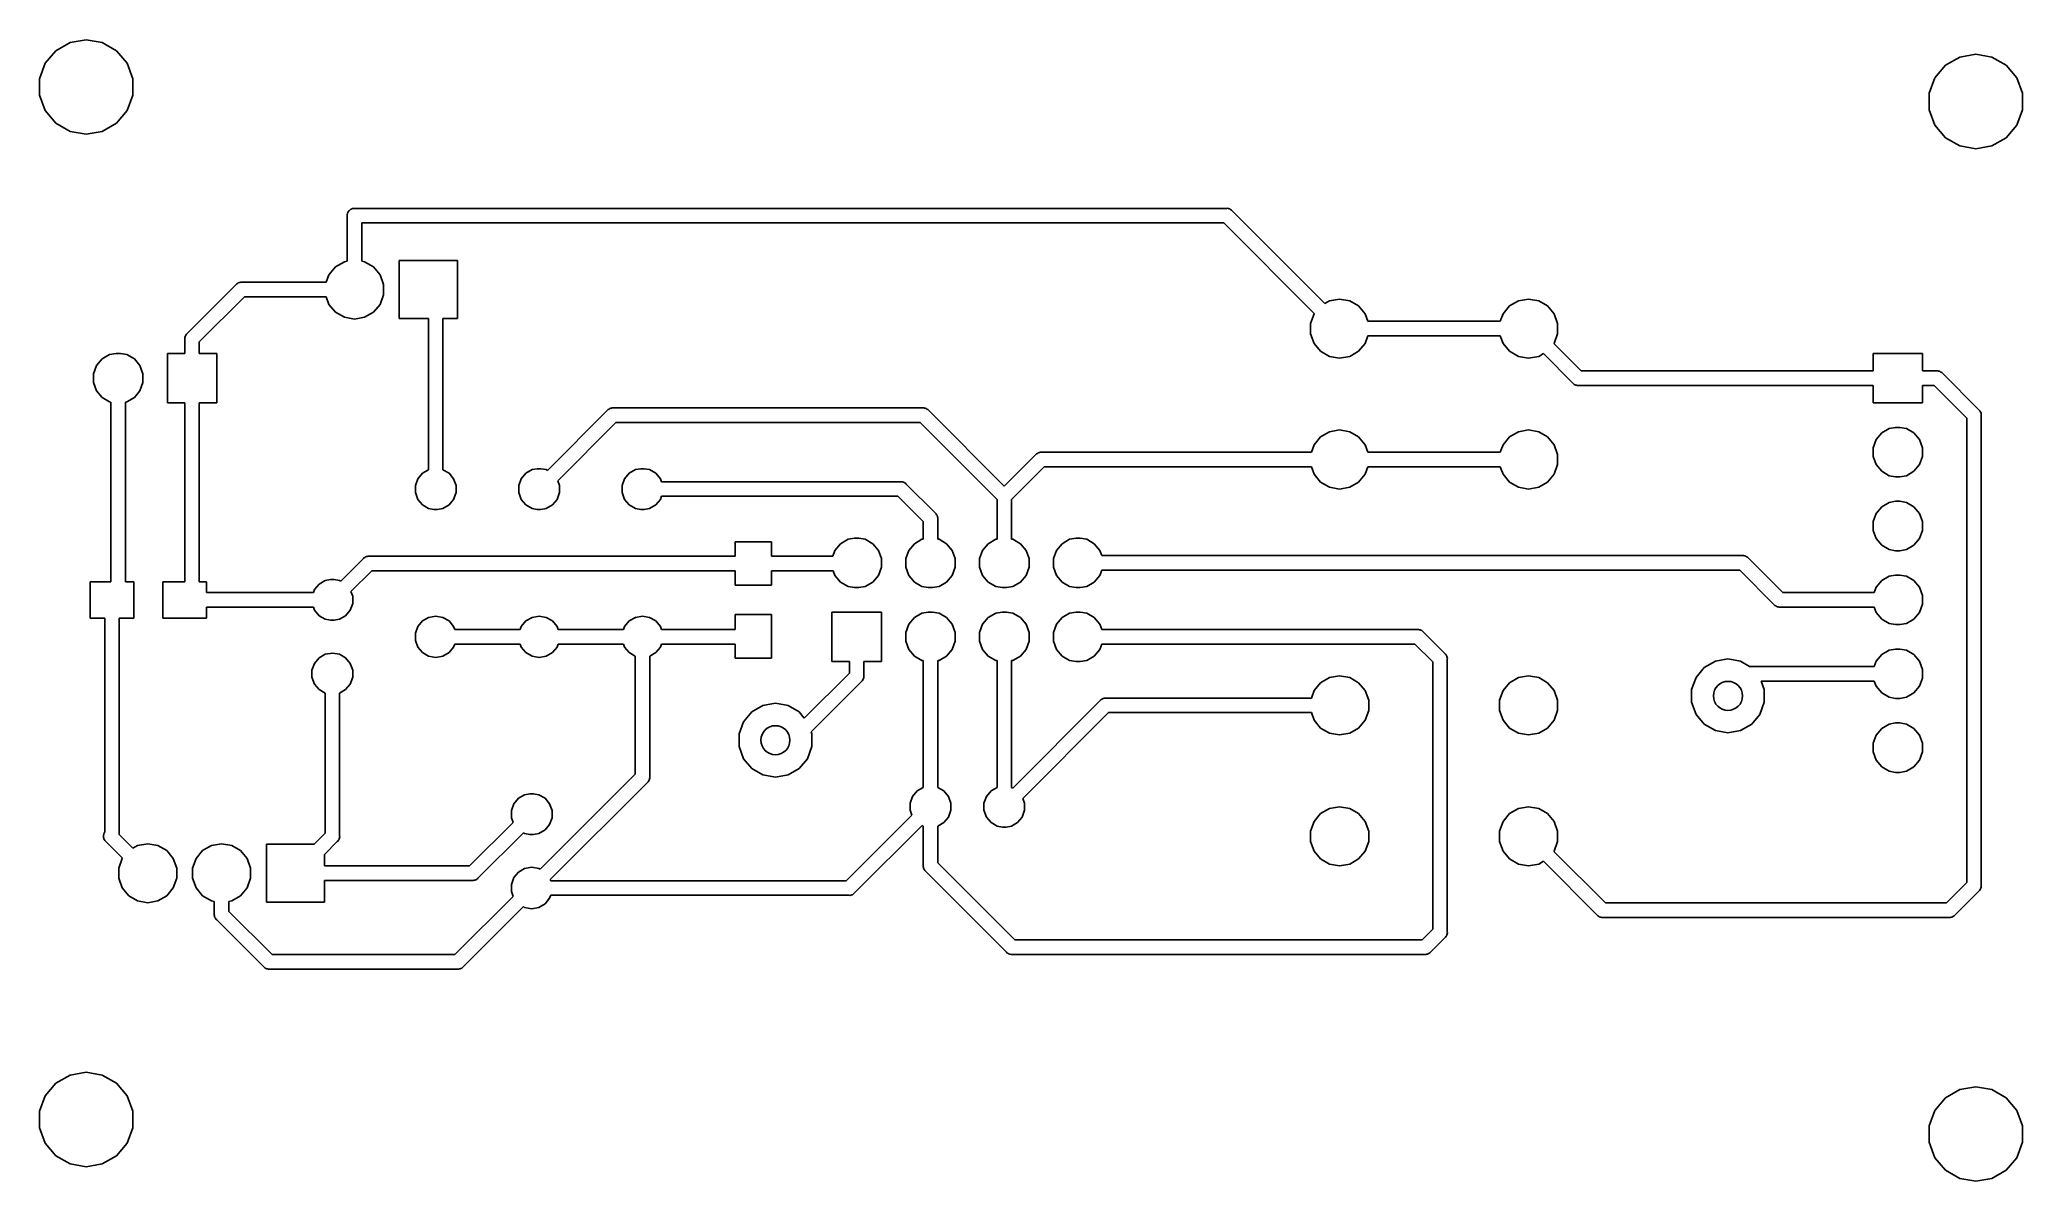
# Model space of a CAD drawing. Extents: x 114.9 to 183.1, y -139.6 to -100.4.
import ezdxf

# ---------------------------------------------------------------- set-up
doc = ezdxf.new("R2010")
doc.units = 0
doc.header["$MEASUREMENT"] = 0
doc.layers.add('BLACK', color=7, linetype='CONTINUOUS')

msp = doc.modelspace()

# ---------------------------------------------------------------- linework, layer by layer
at = {"layer": 'BLACK', "linetype": 'CONTINUOUS'}
for p, q in [((115.093, -101.188), (115.456, -100.755)), ((115.456, -100.755), (115.944, -100.473)), ((115.944, -100.473), (116.5, -100.375)), ((116.5, -100.375), (117.056, -100.473)), ((117.056, -100.473), (117.544, -100.755)), ((117.544, -100.755), (117.907, -101.188)), ((180.944, -100.973), (181.5, -100.875)), ((181.5, -100.875), (182.056, -100.973)), ((114.9, -101.718), (115.093, -101.188)), ((117.907, -101.188), (118.1, -101.718)), ((180.093, -101.688), (180.456, -101.255)), ((180.456, -101.255), (180.944, -100.973)), ((182.056, -100.973), (182.544, -101.255)), ((182.544, -101.255), (182.907, -101.688)), ((114.9, -102.282), (114.9, -101.718)), ((115.093, -102.812), (114.9, -102.282)), ((118.1, -102.282), (117.907, -102.812)), ((118.1, -101.718), (118.1, -102.282)), ((179.9, -102.218), (180.093, -101.688)), ((179.9, -102.782), (179.9, -102.218)), ((182.907, -101.688), (183.1, -102.218)), ((183.1, -102.218), (183.1, -102.782)), ((115.456, -103.245), (115.093, -102.812)), ((117.907, -102.812), (117.544, -103.245)), ((180.093, -103.312), (179.9, -102.782)), ((183.1, -102.782), (182.907, -103.312)), ((115.944, -103.527), (115.456, -103.245)), ((116.5, -103.625), (115.944, -103.527)), ((117.056, -103.527), (116.5, -103.625)), ((117.544, -103.245), (117.056, -103.527)), ((180.456, -103.745), (180.093, -103.312)), ((182.907, -103.312), (182.544, -103.745)), ((180.944, -104.027), (180.456, -103.745)), ((181.5, -104.125), (180.944, -104.027)), ((182.056, -104.027), (181.5, -104.125)), ((182.544, -103.745), (182.056, -104.027)), ((125.48, -106.382), (125.488, -106.361)), ((125.48, -106.404), (125.48, -106.382)), ((125.488, -106.361), (125.491, -106.339)), ((125.491, -106.339), (125.503, -106.32)), ((125.503, -106.32), (125.51, -106.299)), ((125.51, -106.299), (125.524, -106.282)), ((125.524, -106.282), (125.536, -106.263)), ((125.536, -106.263), (125.553, -106.249)), ((125.553, -106.249), (125.567, -106.232)), ((125.567, -106.232), (125.586, -106.22)), ((125.586, -106.22), (125.603, -106.206)), ((125.603, -106.206), (125.624, -106.199)), ((125.624, -106.199), (125.643, -106.187)), ((125.643, -106.187), (125.665, -106.184)), ((125.665, -106.184), (125.686, -106.176)), ((125.686, -106.176), (125.708, -106.176)), ((125.708, -106.176), (125.708, -106.176)), ((125.708, -106.176), (155.723, -106.176)), ((155.723, -106.176), (155.756, -106.173)), ((155.756, -106.173), (155.788, -106.182)), ((155.788, -106.182), (155.821, -106.187)), ((155.821, -106.187), (155.83, -106.193)), ((155.83, -106.193), (155.841, -106.196)), ((155.841, -106.196), (155.868, -106.215)), ((155.868, -106.215), (155.897, -106.232)), ((155.897, -106.232), (155.918, -106.257)), ((155.918, -106.257), (159.108, -109.447)), ((125.48, -107.995), (125.48, -106.404)), ((155.63, -106.676), (125.98, -106.676)), ((125.98, -106.676), (125.98, -107.995)), ((158.745, -109.79), (155.63, -106.676)), ((124.851, -108.458), (125.077, -108.188)), ((125.077, -108.188), (125.383, -108.012)), ((125.383, -108.012), (125.48, -107.995)), ((125.98, -107.995), (126.077, -108.012)), ((126.077, -108.012), (126.383, -108.188)), ((126.383, -108.188), (126.609, -108.458)), ((127.27, -109.966), (127.27, -107.966)), ((127.27, -107.966), (129.27, -107.966)), ((129.27, -107.966), (129.27, -109.966)), ((119.973, -110.48), (121.656, -108.797)), ((121.656, -108.797), (121.677, -108.772)), ((121.677, -108.772), (121.706, -108.755)), ((121.706, -108.755), (121.733, -108.736)), ((121.733, -108.736), (121.744, -108.733)), ((121.744, -108.733), (121.753, -108.727)), ((121.753, -108.727), (121.786, -108.722)), ((121.786, -108.722), (121.818, -108.713)), ((121.818, -108.713), (121.851, -108.716)), ((121.851, -108.716), (124.757, -108.716)), ((124.757, -108.716), (124.851, -108.458)), ((126.609, -108.458), (126.73, -108.79)), ((126.73, -108.79), (126.73, -109.142)), ((121.944, -109.216), (120.392, -110.768)), ((124.757, -109.216), (121.944, -109.216)), ((124.851, -109.474), (124.757, -109.216)), ((125.077, -109.744), (124.851, -109.474)), ((125.383, -109.92), (125.077, -109.744)), ((126.383, -109.744), (126.077, -109.92)), ((126.609, -109.474), (126.383, -109.744)), ((126.73, -109.142), (126.609, -109.474)), ((158.616, -110.132), (158.737, -109.8)), ((158.737, -109.8), (158.745, -109.79)), ((159.108, -109.447), (159.269, -109.354)), ((159.269, -109.354), (159.616, -109.293)), ((159.616, -109.293), (159.963, -109.354)), ((159.963, -109.354), (160.269, -109.53)), ((160.269, -109.53), (160.495, -109.8)), ((160.495, -109.8), (160.589, -110.058)), ((165.143, -110.058), (165.237, -109.8)), ((165.237, -109.8), (165.463, -109.53)), ((165.463, -109.53), (165.769, -109.354)), ((165.769, -109.354), (166.116, -109.293)), ((166.116, -109.293), (166.463, -109.354)), ((166.463, -109.354), (166.769, -109.53)), ((166.769, -109.53), (166.995, -109.8)), ((166.995, -109.8), (167.116, -110.132)), ((119.948, -110.501), (119.973, -110.48)), ((125.73, -109.981), (125.383, -109.92)), ((126.077, -109.92), (125.73, -109.981)), ((128.274, -109.966), (127.27, -109.966)), ((128.274, -115.16), (128.274, -109.966)), ((129.27, -109.966), (128.774, -109.966)), ((128.774, -109.966), (128.774, -115.16)), ((158.616, -110.484), (158.616, -110.132)), ((158.737, -110.816), (158.616, -110.484)), ((160.589, -110.058), (165.143, -110.058)), ((167.116, -110.484), (166.995, -110.816)), ((167.116, -110.132), (167.116, -110.484)), ((117.307, -111.203), (117.528, -111.164)), ((117.528, -111.164), (117.676, -111.164)), ((117.676, -111.164), (117.897, -111.203)), ((119.292, -112.864), (119.292, -111.164)), ((119.292, -111.164), (119.892, -111.164)), ((119.889, -110.642), (119.898, -110.61)), ((119.892, -110.675), (119.889, -110.642)), ((119.892, -111.164), (119.892, -110.675)), ((119.898, -110.61), (119.903, -110.577)), ((119.903, -110.577), (119.909, -110.568)), ((119.909, -110.568), (119.912, -110.557)), ((119.912, -110.557), (119.931, -110.53)), ((119.931, -110.53), (119.948, -110.501)), ((120.392, -110.768), (120.392, -111.164)), ((120.392, -111.164), (120.992, -111.164)), ((120.992, -111.164), (120.992, -112.864)), ((158.963, -111.086), (158.737, -110.816)), ((159.269, -111.262), (158.963, -111.086)), ((160.269, -111.086), (159.963, -111.262)), ((160.495, -110.816), (160.269, -111.086)), ((160.589, -110.558), (160.495, -110.816)), ((165.143, -110.558), (160.589, -110.558)), ((165.237, -110.816), (165.143, -110.558)), ((165.463, -111.086), (165.237, -110.816)), ((165.769, -111.262), (165.463, -111.086)), ((166.995, -110.816), (166.987, -110.826)), ((166.987, -110.826), (167.926, -111.764)), ((177.966, -111.764), (177.966, -111.164)), ((177.966, -111.164), (179.666, -111.164)), ((179.666, -111.164), (179.666, -111.764)), ((116.752, -111.864), (116.855, -111.582)), ((116.855, -111.582), (117.047, -111.353)), ((117.047, -111.353), (117.307, -111.203)), ((117.897, -111.203), (118.157, -111.353)), ((118.157, -111.353), (118.349, -111.582)), ((118.349, -111.582), (118.452, -111.864)), ((159.616, -111.323), (159.269, -111.262)), ((159.963, -111.262), (159.616, -111.323)), ((166.116, -111.323), (165.769, -111.262)), ((166.463, -111.262), (166.116, -111.323)), ((166.624, -111.169), (166.463, -111.262)), ((167.638, -112.183), (166.624, -111.169)), ((167.926, -111.764), (177.966, -111.764)), ((179.666, -111.764), (180.155, -111.764)), ((180.155, -111.764), (180.188, -111.761)), ((180.188, -111.761), (180.22, -111.77)), ((180.22, -111.77), (180.253, -111.775)), ((180.253, -111.775), (180.262, -111.781)), ((180.262, -111.781), (180.273, -111.784)), ((180.273, -111.784), (180.3, -111.803)), ((180.3, -111.803), (180.329, -111.82)), ((180.329, -111.82), (180.35, -111.845)), ((180.35, -111.845), (181.605, -113.1)), ((116.752, -112.164), (116.752, -111.864)), ((116.855, -112.446), (116.752, -112.164)), ((117.047, -112.675), (116.855, -112.446)), ((118.349, -112.446), (118.157, -112.675)), ((118.452, -112.164), (118.349, -112.446)), ((118.452, -111.864), (118.452, -112.164)), ((167.659, -112.208), (167.638, -112.183)), ((167.688, -112.225), (167.659, -112.208)), ((167.715, -112.244), (167.688, -112.225)), ((167.726, -112.247), (167.715, -112.244)), ((167.735, -112.253), (167.726, -112.247)), ((167.768, -112.258), (167.735, -112.253)), ((167.8, -112.267), (167.768, -112.258)), ((167.833, -112.264), (167.8, -112.267)), ((177.966, -112.264), (167.833, -112.264)), ((177.966, -112.864), (177.966, -112.264)), ((180.062, -112.264), (179.666, -112.264)), ((179.666, -112.264), (179.666, -112.864)), ((181.186, -113.388), (180.062, -112.264)), ((117.307, -112.825), (117.047, -112.675)), ((117.352, -112.833), (117.307, -112.825)), ((117.352, -119.009), (117.352, -112.833)), ((117.897, -112.825), (117.852, -112.833)), ((117.852, -112.833), (117.852, -119.009)), ((118.157, -112.675), (117.897, -112.825)), ((119.892, -112.864), (119.292, -112.864)), ((119.892, -119.009), (119.892, -112.864)), ((120.992, -112.864), (120.392, -112.864)), ((120.392, -112.864), (120.392, -119.009)), ((132.368, -115.182), (134.436, -113.115)), ((134.436, -113.115), (134.457, -113.09)), ((134.457, -113.09), (134.486, -113.073)), ((134.486, -113.073), (134.513, -113.054)), ((134.513, -113.054), (134.524, -113.051)), ((134.524, -113.051), (134.533, -113.045)), ((134.533, -113.045), (134.566, -113.04)), ((134.566, -113.04), (134.598, -113.031)), ((134.598, -113.031), (134.631, -113.034)), ((134.631, -113.034), (145.277, -113.034)), ((145.277, -113.034), (145.31, -113.031)), ((145.31, -113.031), (145.342, -113.04)), ((145.342, -113.04), (145.375, -113.045)), ((145.375, -113.045), (145.384, -113.051)), ((145.384, -113.051), (145.395, -113.054)), ((145.395, -113.054), (145.422, -113.073)), ((145.422, -113.073), (145.451, -113.09)), ((145.451, -113.09), (145.472, -113.115)), ((145.472, -113.115), (148.082, -115.724)), ((179.666, -112.864), (177.966, -112.864)), ((181.605, -113.1), (181.63, -113.121)), ((181.63, -113.121), (181.647, -113.15)), ((181.647, -113.15), (181.666, -113.177)), ((181.666, -113.177), (181.669, -113.188)), ((181.669, -113.188), (181.675, -113.197)), ((181.675, -113.197), (181.68, -113.23)), ((134.724, -113.534), (132.72, -115.537)), ((145.184, -113.534), (134.724, -113.534)), ((147.832, -116.182), (145.184, -113.534)), ((158.963, -114.03), (159.269, -113.854)), ((159.269, -113.854), (159.616, -113.793)), ((159.616, -113.793), (159.963, -113.854)), ((159.963, -113.854), (160.269, -114.03)), ((165.463, -114.03), (165.769, -113.854)), ((165.769, -113.854), (166.116, -113.793)), ((166.116, -113.793), (166.463, -113.854)), ((166.463, -113.854), (166.769, -114.03)), ((178.069, -114.122), (178.261, -113.893)), ((178.261, -113.893), (178.521, -113.743)), ((178.521, -113.743), (178.742, -113.704)), ((178.742, -113.704), (178.89, -113.704)), ((178.89, -113.704), (179.111, -113.743)), ((179.111, -113.743), (179.371, -113.893)), ((179.371, -113.893), (179.563, -114.122)), ((181.186, -129.356), (181.186, -113.388)), ((181.68, -113.23), (181.689, -113.262)), ((181.689, -113.262), (181.686, -113.295)), ((181.686, -113.295), (181.686, -129.449)), ((149.245, -114.578), (149.256, -114.575)), ((149.256, -114.575), (149.265, -114.569)), ((149.265, -114.569), (149.298, -114.564)), ((149.298, -114.564), (149.33, -114.555)), ((149.33, -114.555), (149.363, -114.558)), ((149.363, -114.558), (158.643, -114.558)), ((158.643, -114.558), (158.737, -114.3)), ((158.737, -114.3), (158.963, -114.03)), ((160.269, -114.03), (160.495, -114.3)), ((160.495, -114.3), (160.589, -114.558)), ((160.589, -114.558), (165.143, -114.558)), ((165.143, -114.558), (165.237, -114.3)), ((165.237, -114.3), (165.463, -114.03)), ((166.769, -114.03), (166.995, -114.3)), ((166.995, -114.3), (167.116, -114.632)), ((177.966, -114.404), (178.069, -114.122)), ((177.966, -114.704), (177.966, -114.404)), ((179.563, -114.122), (179.666, -114.404)), ((179.666, -114.404), (179.666, -114.704)), ((128.067, -115.279), (128.274, -115.16)), ((128.774, -115.16), (128.981, -115.279)), ((131.623, -115.279), (131.837, -115.156)), ((131.837, -115.156), (132.019, -115.124)), ((132.019, -115.124), (132.141, -115.124)), ((132.141, -115.124), (132.323, -115.156)), ((132.323, -115.156), (132.368, -115.182)), ((135.179, -115.279), (135.393, -115.156)), ((135.393, -115.156), (135.575, -115.124)), ((135.575, -115.124), (135.697, -115.124)), ((135.697, -115.124), (135.879, -115.156)), ((135.879, -115.156), (136.093, -115.279)), ((148.082, -115.724), (149.168, -114.639)), ((149.456, -115.058), (148.332, -116.182)), ((149.168, -114.639), (149.189, -114.614)), ((149.189, -114.614), (149.218, -114.597)), ((149.218, -114.597), (149.245, -114.578)), ((158.643, -115.058), (149.456, -115.058)), ((158.737, -115.316), (158.643, -115.058)), ((160.589, -115.058), (160.495, -115.316)), ((165.143, -115.058), (160.589, -115.058)), ((165.237, -115.316), (165.143, -115.058)), ((167.116, -114.984), (166.995, -115.316)), ((167.116, -114.632), (167.116, -114.984)), ((178.069, -114.986), (177.966, -114.704)), ((178.261, -115.215), (178.069, -114.986)), ((178.521, -115.365), (178.261, -115.215)), ((179.371, -115.215), (179.111, -115.365)), ((179.563, -114.986), (179.371, -115.215)), ((179.666, -114.704), (179.563, -114.986)), ((127.824, -115.701), (127.908, -115.469)), ((127.824, -115.947), (127.824, -115.701)), ((127.908, -115.469), (128.067, -115.279)), ((128.981, -115.279), (129.14, -115.469)), ((129.14, -115.469), (129.224, -115.701)), ((129.224, -115.701), (129.224, -115.947)), ((131.38, -115.701), (131.464, -115.469)), ((131.38, -115.947), (131.38, -115.701)), ((131.464, -115.469), (131.623, -115.279)), ((132.72, -115.537), (132.78, -115.701)), ((132.78, -115.701), (132.78, -115.947)), ((134.936, -115.701), (135.02, -115.469)), ((134.936, -115.947), (134.936, -115.701)), ((135.02, -115.469), (135.179, -115.279)), ((136.093, -115.279), (136.252, -115.469)), ((136.252, -115.469), (136.29, -115.574)), ((136.29, -115.574), (144.515, -115.574)), ((144.515, -115.574), (144.548, -115.571)), ((144.548, -115.571), (144.58, -115.58)), ((144.58, -115.58), (144.613, -115.585)), ((144.613, -115.585), (144.622, -115.591)), ((144.622, -115.591), (144.633, -115.594)), ((144.633, -115.594), (144.66, -115.613)), ((144.66, -115.613), (144.689, -115.63)), ((144.689, -115.63), (144.71, -115.655)), ((144.71, -115.655), (145.711, -116.656)), ((158.963, -115.586), (158.737, -115.316)), ((159.269, -115.762), (158.963, -115.586)), ((159.616, -115.823), (159.269, -115.762)), ((159.963, -115.762), (159.616, -115.823)), ((160.269, -115.586), (159.963, -115.762)), ((160.495, -115.316), (160.269, -115.586)), ((165.463, -115.586), (165.237, -115.316)), ((165.769, -115.762), (165.463, -115.586)), ((166.116, -115.823), (165.769, -115.762)), ((166.463, -115.762), (166.116, -115.823)), ((166.769, -115.586), (166.463, -115.762)), ((166.995, -115.316), (166.769, -115.586)), ((178.742, -115.404), (178.521, -115.365)), ((178.89, -115.404), (178.742, -115.404)), ((179.111, -115.365), (178.89, -115.404)), ((127.908, -116.179), (127.824, -115.947)), ((128.067, -116.369), (127.908, -116.179)), ((128.281, -116.492), (128.067, -116.369)), ((128.463, -116.524), (128.281, -116.492)), ((128.585, -116.524), (128.463, -116.524)), ((128.767, -116.492), (128.585, -116.524)), ((128.981, -116.369), (128.767, -116.492)), ((129.14, -116.179), (128.981, -116.369)), ((129.224, -115.947), (129.14, -116.179)), ((131.464, -116.179), (131.38, -115.947)), ((131.623, -116.369), (131.464, -116.179)), ((131.837, -116.492), (131.623, -116.369)), ((132.019, -116.524), (131.837, -116.492)), ((132.141, -116.524), (132.019, -116.524)), ((132.323, -116.492), (132.141, -116.524)), ((132.537, -116.369), (132.323, -116.492)), ((132.696, -116.179), (132.537, -116.369)), ((132.78, -115.947), (132.696, -116.179)), ((135.02, -116.179), (134.936, -115.947)), ((135.179, -116.369), (135.02, -116.179)), ((135.393, -116.492), (135.179, -116.369)), ((135.575, -116.524), (135.393, -116.492)), ((135.697, -116.524), (135.575, -116.524)), ((135.879, -116.492), (135.697, -116.524)), ((136.093, -116.369), (135.879, -116.492)), ((136.252, -116.179), (136.093, -116.369)), ((136.29, -116.074), (136.252, -116.179)), ((144.422, -116.074), (136.29, -116.074)), ((145.292, -116.944), (144.422, -116.074)), ((147.832, -117.545), (147.832, -116.182)), ((148.332, -116.182), (148.332, -117.545)), ((178.069, -116.662), (178.261, -116.433)), ((178.261, -116.433), (178.521, -116.283)), ((178.521, -116.283), (178.742, -116.244)), ((178.742, -116.244), (178.89, -116.244)), ((178.89, -116.244), (179.111, -116.283)), ((179.111, -116.283), (179.371, -116.433)), ((179.371, -116.433), (179.563, -116.662)), ((145.292, -117.545), (145.292, -116.944)), ((145.711, -116.656), (145.736, -116.677)), ((145.736, -116.677), (145.753, -116.706)), ((145.753, -116.706), (145.772, -116.733)), ((145.772, -116.733), (145.775, -116.744)), ((145.775, -116.744), (145.781, -116.753)), ((145.781, -116.753), (145.786, -116.786)), ((145.786, -116.786), (145.795, -116.818)), ((145.795, -116.818), (145.792, -116.851)), ((145.792, -116.851), (145.792, -117.545)), ((177.966, -116.944), (178.069, -116.662)), ((177.966, -117.244), (177.966, -116.944)), ((178.069, -117.526), (177.966, -117.244)), ((179.563, -116.662), (179.666, -116.944)), ((179.666, -117.244), (179.563, -117.526)), ((179.666, -116.944), (179.666, -117.244)), ((138.821, -118.134), (138.821, -117.634)), ((138.821, -117.634), (140.071, -117.634)), ((140.071, -117.634), (140.071, -118.134)), ((142.181, -118.134), (142.255, -117.932)), ((142.255, -117.932), (142.447, -117.703)), ((142.447, -117.703), (142.707, -117.553)), ((142.707, -117.553), (142.928, -117.514)), ((142.928, -117.514), (143.076, -117.514)), ((143.076, -117.514), (143.297, -117.553)), ((143.297, -117.553), (143.557, -117.703)), ((143.557, -117.703), (143.749, -117.932)), ((143.749, -117.932), (143.852, -118.214)), ((144.692, -118.214), (144.795, -117.932)), ((144.795, -117.932), (144.987, -117.703)), ((144.987, -117.703), (145.247, -117.553)), ((145.247, -117.553), (145.292, -117.545)), ((145.792, -117.545), (145.837, -117.553)), ((145.837, -117.553), (146.097, -117.703)), ((146.097, -117.703), (146.289, -117.932)), ((146.289, -117.932), (146.392, -118.214)), ((147.232, -118.214), (147.335, -117.932)), ((147.335, -117.932), (147.527, -117.703)), ((147.527, -117.703), (147.787, -117.553)), ((147.787, -117.553), (147.832, -117.545)), ((148.332, -117.545), (148.377, -117.553)), ((148.377, -117.553), (148.637, -117.703)), ((148.637, -117.703), (148.829, -117.932)), ((148.829, -117.932), (148.932, -118.214)), ((149.772, -118.214), (149.875, -117.932)), ((149.875, -117.932), (150.067, -117.703)), ((150.067, -117.703), (150.327, -117.553)), ((150.327, -117.553), (150.548, -117.514)), ((150.548, -117.514), (150.696, -117.514)), ((150.696, -117.514), (150.917, -117.553)), ((150.917, -117.553), (151.177, -117.703)), ((151.177, -117.703), (151.369, -117.932)), ((151.369, -117.932), (151.436, -118.114)), ((178.261, -117.755), (178.069, -117.526)), ((178.521, -117.905), (178.261, -117.755)), ((178.742, -117.944), (178.521, -117.905)), ((178.89, -117.944), (178.742, -117.944)), ((179.111, -117.905), (178.89, -117.944)), ((179.371, -117.755), (179.111, -117.905)), ((179.563, -117.526), (179.371, -117.755)), ((125.256, -118.992), (126.034, -118.215)), ((126.322, -118.634), (125.608, -119.347)), ((126.034, -118.215), (126.055, -118.19)), ((126.055, -118.19), (126.084, -118.173)), ((126.084, -118.173), (126.111, -118.154)), ((126.111, -118.154), (126.122, -118.151)), ((126.122, -118.151), (126.131, -118.145)), ((126.131, -118.145), (126.164, -118.14)), ((126.164, -118.14), (126.196, -118.131)), ((126.196, -118.131), (126.229, -118.134)), ((126.229, -118.134), (138.821, -118.134)), ((138.821, -118.634), (126.322, -118.634)), ((138.821, -119.134), (138.821, -118.634)), ((140.071, -118.134), (142.181, -118.134)), ((142.196, -118.634), (140.071, -118.634)), ((140.071, -118.634), (140.071, -119.134)), ((142.255, -118.796), (142.196, -118.634)), ((143.852, -118.514), (143.749, -118.796)), ((143.852, -118.214), (143.852, -118.514)), ((144.692, -118.514), (144.692, -118.214)), ((144.795, -118.796), (144.692, -118.514)), ((146.392, -118.514), (146.289, -118.796)), ((146.392, -118.214), (146.392, -118.514)), ((147.232, -118.514), (147.232, -118.214)), ((147.335, -118.796), (147.232, -118.514)), ((148.932, -118.514), (148.829, -118.796)), ((148.932, -118.214), (148.932, -118.514)), ((149.772, -118.514), (149.772, -118.214)), ((149.875, -118.796), (149.772, -118.514)), ((151.436, -118.614), (151.369, -118.796)), ((151.436, -118.114), (173.471, -118.114)), ((173.378, -118.614), (151.436, -118.614)), ((174.568, -119.803), (173.378, -118.614)), ((173.471, -118.114), (173.504, -118.111)), ((173.504, -118.111), (173.536, -118.12)), ((173.536, -118.12), (173.569, -118.125)), ((173.569, -118.125), (173.578, -118.131)), ((173.578, -118.131), (173.589, -118.134)), ((173.589, -118.134), (173.616, -118.153)), ((173.616, -118.153), (173.645, -118.17)), ((173.645, -118.17), (173.666, -118.195)), ((173.666, -118.195), (174.856, -119.384)), ((116.638, -120.259), (116.638, -119.009)), ((116.638, -119.009), (117.352, -119.009)), ((117.852, -119.009), (118.138, -119.009)), ((118.138, -119.009), (118.138, -120.259)), ((119.138, -120.259), (119.138, -119.009)), ((119.138, -119.009), (119.892, -119.009)), ((120.392, -119.009), (120.638, -119.009)), ((120.638, -119.009), (120.638, -119.384)), ((124.314, -119.384), (124.352, -119.279)), ((124.352, -119.279), (124.511, -119.089)), ((124.511, -119.089), (124.725, -118.966)), ((124.725, -118.966), (124.907, -118.934)), ((124.907, -118.934), (125.029, -118.934)), ((125.029, -118.934), (125.211, -118.966)), ((125.211, -118.966), (125.256, -118.992)), ((125.608, -119.347), (125.668, -119.511)), ((140.071, -119.134), (138.821, -119.134)), ((142.447, -119.025), (142.255, -118.796)), ((142.707, -119.175), (142.447, -119.025)), ((142.928, -119.214), (142.707, -119.175)), ((143.076, -119.214), (142.928, -119.214)), ((143.297, -119.175), (143.076, -119.214)), ((143.557, -119.025), (143.297, -119.175)), ((143.749, -118.796), (143.557, -119.025)), ((144.987, -119.025), (144.795, -118.796)), ((145.247, -119.175), (144.987, -119.025)), ((145.468, -119.214), (145.247, -119.175)), ((145.616, -119.214), (145.468, -119.214)), ((145.837, -119.175), (145.616, -119.214)), ((146.097, -119.025), (145.837, -119.175)), ((146.289, -118.796), (146.097, -119.025)), ((147.527, -119.025), (147.335, -118.796)), ((147.787, -119.175), (147.527, -119.025)), ((148.008, -119.214), (147.787, -119.175)), ((148.156, -119.214), (148.008, -119.214)), ((148.377, -119.175), (148.156, -119.214)), ((148.637, -119.025), (148.377, -119.175)), ((148.829, -118.796), (148.637, -119.025)), ((150.067, -119.025), (149.875, -118.796)), ((150.327, -119.175), (150.067, -119.025)), ((150.548, -119.214), (150.327, -119.175)), ((150.696, -119.214), (150.548, -119.214)), ((150.917, -119.175), (150.696, -119.214)), ((151.177, -119.025), (150.917, -119.175)), ((151.369, -118.796), (151.177, -119.025)), ((178.002, -119.384), (178.069, -119.202)), ((178.069, -119.202), (178.261, -118.973)), ((178.261, -118.973), (178.521, -118.823)), ((178.521, -118.823), (178.742, -118.784)), ((178.742, -118.784), (178.89, -118.784)), ((178.89, -118.784), (179.111, -118.823)), ((179.111, -118.823), (179.371, -118.973)), ((179.371, -118.973), (179.563, -119.202)), ((179.563, -119.202), (179.666, -119.484)), ((120.638, -119.384), (124.314, -119.384)), ((124.314, -119.884), (120.638, -119.884)), ((120.638, -119.884), (120.638, -120.259)), ((124.352, -119.989), (124.314, -119.884)), ((124.511, -120.179), (124.352, -119.989)), ((125.584, -119.989), (125.425, -120.179)), ((125.668, -119.757), (125.584, -119.989)), ((125.668, -119.511), (125.668, -119.757)), ((174.589, -119.828), (174.568, -119.803)), ((174.618, -119.845), (174.589, -119.828)), ((174.645, -119.864), (174.618, -119.845)), ((174.656, -119.867), (174.645, -119.864)), ((174.665, -119.873), (174.656, -119.867)), ((174.698, -119.878), (174.665, -119.873)), ((174.73, -119.887), (174.698, -119.878)), ((174.763, -119.884), (174.73, -119.887)), ((178.002, -119.884), (174.763, -119.884)), ((174.856, -119.384), (178.002, -119.384)), ((178.069, -120.066), (178.002, -119.884)), ((179.666, -119.784), (179.563, -120.066)), ((179.666, -119.484), (179.666, -119.784)), ((117.138, -120.259), (116.638, -120.259)), ((117.138, -127.621), (117.138, -120.259)), ((118.138, -120.259), (117.638, -120.259)), ((117.638, -120.259), (117.638, -127.698)), ((120.638, -120.259), (119.138, -120.259)), ((124.725, -120.302), (124.511, -120.179)), ((124.907, -120.334), (124.725, -120.302)), ((125.029, -120.334), (124.907, -120.334)), ((125.211, -120.302), (125.029, -120.334)), ((125.425, -120.179), (125.211, -120.302)), ((127.824, -120.781), (127.908, -120.549)), ((127.908, -120.549), (128.067, -120.359)), ((128.067, -120.359), (128.281, -120.236)), ((128.281, -120.236), (128.524, -120.193)), ((128.524, -120.193), (128.767, -120.236)), ((128.767, -120.236), (128.981, -120.359)), ((128.981, -120.359), (129.14, -120.549)), ((129.14, -120.549), (129.178, -120.654)), ((129.178, -120.654), (131.426, -120.654)), ((131.426, -120.654), (131.464, -120.549)), ((131.464, -120.549), (131.623, -120.359)), ((131.623, -120.359), (131.837, -120.236)), ((131.837, -120.236), (132.08, -120.193)), ((132.08, -120.193), (132.323, -120.236)), ((132.323, -120.236), (132.537, -120.359)), ((132.537, -120.359), (132.696, -120.549)), ((132.696, -120.549), (132.734, -120.654)), ((132.734, -120.654), (134.982, -120.654)), ((134.982, -120.654), (135.02, -120.549)), ((135.02, -120.549), (135.179, -120.359)), ((135.179, -120.359), (135.393, -120.236)), ((135.393, -120.236), (135.636, -120.193)), ((135.636, -120.193), (135.879, -120.236)), ((135.879, -120.236), (136.093, -120.359)), ((136.093, -120.359), (136.252, -120.549)), ((136.252, -120.549), (136.29, -120.654)), ((136.29, -120.654), (138.821, -120.654)), ((138.821, -120.654), (138.821, -120.134)), ((138.821, -120.134), (140.071, -120.134)), ((140.071, -120.134), (140.071, -121.634)), ((142.152, -121.754), (142.152, -120.054)), ((142.152, -120.054), (143.852, -120.054)), ((143.852, -120.054), (143.852, -121.754)), ((144.692, -120.754), (144.795, -120.472)), ((144.795, -120.472), (144.987, -120.243)), ((144.987, -120.243), (145.247, -120.093)), ((145.247, -120.093), (145.468, -120.054)), ((145.468, -120.054), (145.616, -120.054)), ((145.616, -120.054), (145.837, -120.093)), ((145.837, -120.093), (146.097, -120.243)), ((146.097, -120.243), (146.289, -120.472)), ((146.289, -120.472), (146.392, -120.754)), ((147.232, -120.754), (147.335, -120.472)), ((147.335, -120.472), (147.527, -120.243)), ((147.527, -120.243), (147.787, -120.093)), ((147.787, -120.093), (148.008, -120.054)), ((148.008, -120.054), (148.156, -120.054)), ((148.156, -120.054), (148.377, -120.093)), ((148.377, -120.093), (148.637, -120.243)), ((148.637, -120.243), (148.829, -120.472)), ((148.829, -120.472), (148.932, -120.754)), ((149.772, -120.754), (149.875, -120.472)), ((149.875, -120.472), (150.067, -120.243)), ((150.067, -120.243), (150.327, -120.093)), ((150.327, -120.093), (150.548, -120.054)), ((150.548, -120.054), (150.696, -120.054)), ((150.696, -120.054), (150.917, -120.093)), ((150.917, -120.093), (151.177, -120.243)), ((151.177, -120.243), (151.369, -120.472)), ((151.369, -120.472), (151.436, -120.654)), ((151.436, -120.654), (162.295, -120.654)), ((162.295, -120.654), (162.328, -120.651)), ((162.328, -120.651), (162.36, -120.66)), ((162.36, -120.66), (162.393, -120.665)), ((162.393, -120.665), (162.402, -120.671)), ((162.402, -120.671), (162.413, -120.674)), ((162.413, -120.674), (162.44, -120.693)), ((162.44, -120.693), (162.469, -120.71)), ((162.469, -120.71), (162.49, -120.735)), ((178.261, -120.295), (178.069, -120.066)), ((178.521, -120.445), (178.261, -120.295)), ((178.742, -120.484), (178.521, -120.445)), ((178.89, -120.484), (178.742, -120.484)), ((179.111, -120.445), (178.89, -120.484)), ((179.371, -120.295), (179.111, -120.445)), ((179.563, -120.066), (179.371, -120.295)), ((127.824, -121.027), (127.824, -120.781)), ((127.908, -121.259), (127.824, -121.027)), ((128.067, -121.449), (127.908, -121.259)), ((129.14, -121.259), (128.981, -121.449)), ((129.178, -121.154), (129.14, -121.259)), ((131.426, -121.154), (129.178, -121.154)), ((131.464, -121.259), (131.426, -121.154)), ((131.623, -121.449), (131.464, -121.259)), ((132.696, -121.259), (132.537, -121.449)), ((132.734, -121.154), (132.696, -121.259)), ((134.982, -121.154), (132.734, -121.154)), ((135.02, -121.259), (134.982, -121.154)), ((135.179, -121.449), (135.02, -121.259)), ((136.252, -121.259), (136.093, -121.449)), ((136.29, -121.154), (136.252, -121.259)), ((138.821, -121.154), (136.29, -121.154)), ((138.821, -121.634), (138.821, -121.154)), ((144.692, -121.054), (144.692, -120.754)), ((144.795, -121.336), (144.692, -121.054)), ((144.987, -121.565), (144.795, -121.336)), ((146.289, -121.336), (146.097, -121.565)), ((146.392, -121.054), (146.289, -121.336)), ((146.392, -120.754), (146.392, -121.054)), ((147.232, -121.054), (147.232, -120.754)), ((147.335, -121.336), (147.232, -121.054)), ((147.527, -121.565), (147.335, -121.336)), ((148.829, -121.336), (148.637, -121.565)), ((148.932, -121.054), (148.829, -121.336)), ((148.932, -120.754), (148.932, -121.054)), ((149.772, -121.054), (149.772, -120.754)), ((149.875, -121.336), (149.772, -121.054)), ((150.067, -121.565), (149.875, -121.336)), ((151.369, -121.336), (151.177, -121.565)), ((151.436, -121.154), (151.369, -121.336)), ((162.202, -121.154), (151.436, -121.154)), ((162.818, -121.77), (162.202, -121.154)), ((162.49, -120.735), (163.237, -121.482)), ((178.261, -121.513), (178.521, -121.363)), ((178.521, -121.363), (178.742, -121.324)), ((178.742, -121.324), (178.89, -121.324)), ((178.89, -121.324), (179.111, -121.363)), ((179.111, -121.363), (179.371, -121.513)), ((124.268, -122.051), (124.352, -121.819)), ((124.268, -122.297), (124.268, -122.051)), ((124.352, -121.819), (124.511, -121.629)), ((124.511, -121.629), (124.725, -121.506)), ((124.725, -121.506), (124.968, -121.463)), ((124.968, -121.463), (125.211, -121.506)), ((125.211, -121.506), (125.425, -121.629)), ((125.425, -121.629), (125.584, -121.819)), ((125.584, -121.819), (125.668, -122.051)), ((125.668, -122.051), (125.668, -122.297)), ((128.281, -121.572), (128.067, -121.449)), ((128.524, -121.615), (128.281, -121.572)), ((128.767, -121.572), (128.524, -121.615)), ((128.981, -121.449), (128.767, -121.572)), ((131.837, -121.572), (131.623, -121.449)), ((132.08, -121.615), (131.837, -121.572)), ((132.323, -121.572), (132.08, -121.615)), ((132.537, -121.449), (132.323, -121.572)), ((135.386, -121.568), (135.179, -121.449)), ((135.386, -125.626), (135.386, -121.568)), ((136.093, -121.449), (135.886, -121.568)), ((135.886, -121.568), (135.886, -125.719)), ((140.071, -121.634), (138.821, -121.634)), ((142.752, -121.754), (142.152, -121.754)), ((142.752, -122.15), (142.752, -121.754)), ((143.852, -121.754), (143.252, -121.754)), ((143.252, -121.754), (143.252, -122.243)), ((145.247, -121.715), (144.987, -121.565)), ((145.292, -121.723), (145.247, -121.715)), ((145.292, -122.084), (145.292, -121.723)), ((145.837, -121.715), (145.792, -121.723)), ((145.792, -121.723), (145.792, -126.082)), ((146.097, -121.565), (145.837, -121.715)), ((147.787, -121.715), (147.527, -121.565)), ((147.832, -121.723), (147.787, -121.715)), ((147.832, -126.082), (147.832, -121.723)), ((148.377, -121.715), (148.332, -121.723)), ((148.332, -121.723), (148.332, -126.082)), ((148.637, -121.565), (148.377, -121.715)), ((150.327, -121.715), (150.067, -121.565)), ((150.548, -121.754), (150.327, -121.715)), ((150.696, -121.754), (150.548, -121.754)), ((150.917, -121.715), (150.696, -121.754)), ((151.177, -121.565), (150.917, -121.715)), ((162.818, -130.96), (162.818, -121.77)), ((163.237, -121.482), (163.262, -121.503)), ((163.262, -121.503), (163.279, -121.532)), ((163.279, -121.532), (163.298, -121.559)), ((163.298, -121.559), (163.301, -121.57)), ((163.301, -121.57), (163.307, -121.579)), ((163.307, -121.579), (163.312, -121.612)), ((163.312, -121.612), (163.321, -121.644)), ((163.321, -121.644), (163.318, -121.677)), ((163.318, -121.677), (163.318, -131.053)), ((171.875, -122.301), (172.158, -121.964)), ((172.158, -121.964), (172.54, -121.743)), ((172.54, -121.743), (172.974, -121.667)), ((172.974, -121.667), (173.408, -121.743)), ((173.408, -121.743), (173.717, -121.921)), ((173.717, -121.921), (173.747, -121.924)), ((173.747, -121.924), (178.002, -121.924)), ((178.002, -121.924), (178.069, -121.742)), ((178.069, -121.742), (178.261, -121.513)), ((179.371, -121.513), (179.563, -121.742)), ((179.563, -121.742), (179.666, -122.024)), ((179.666, -122.024), (179.666, -122.324)), ((124.352, -122.529), (124.268, -122.297)), ((124.511, -122.719), (124.352, -122.529)), ((124.718, -122.838), (124.511, -122.719)), ((125.425, -122.719), (125.218, -122.838)), ((125.584, -122.529), (125.425, -122.719)), ((125.668, -122.297), (125.584, -122.529)), ((141.202, -123.7), (142.752, -122.15)), ((143.171, -122.438), (141.435, -124.175)), ((143.196, -122.417), (143.171, -122.438)), ((143.213, -122.388), (143.196, -122.417)), ((143.232, -122.361), (143.213, -122.388)), ((143.235, -122.35), (143.232, -122.361)), ((143.241, -122.341), (143.235, -122.35)), ((143.246, -122.308), (143.241, -122.341)), ((143.255, -122.276), (143.246, -122.308)), ((143.252, -122.243), (143.255, -122.276)), ((145.292, -126.082), (145.292, -122.084)), ((145.292, -122.084), (145.292, -122.084)), ((158.643, -123.012), (158.737, -122.754)), ((158.737, -122.754), (158.963, -122.484)), ((158.963, -122.484), (159.269, -122.308)), ((159.269, -122.308), (159.616, -122.247)), ((159.616, -122.247), (159.963, -122.308)), ((159.963, -122.308), (160.269, -122.484)), ((160.269, -122.484), (160.495, -122.754)), ((160.495, -122.754), (160.616, -123.086)), ((165.116, -123.086), (165.237, -122.754)), ((165.237, -122.754), (165.463, -122.484)), ((165.463, -122.484), (165.769, -122.308)), ((165.769, -122.308), (166.116, -122.247)), ((166.116, -122.247), (166.463, -122.308)), ((166.463, -122.308), (166.769, -122.484)), ((166.769, -122.484), (166.995, -122.754)), ((166.995, -122.754), (167.116, -123.086)), ((171.724, -122.716), (171.875, -122.301)), ((171.724, -123.156), (171.724, -122.716)), ((178.002, -122.424), (174.118, -122.424)), ((174.118, -122.424), (174.224, -122.716)), ((174.224, -122.716), (174.224, -123.156)), ((178.069, -122.606), (178.002, -122.424)), ((178.261, -122.835), (178.069, -122.606)), ((179.563, -122.606), (179.371, -122.835)), ((179.666, -122.324), (179.563, -122.606)), ((124.718, -127.658), (124.718, -122.838)), ((125.218, -122.838), (125.218, -127.751)), ((139.392, -123.488), (139.774, -123.267)), ((139.774, -123.267), (140.208, -123.191)), ((140.208, -123.191), (140.642, -123.267)), ((140.642, -123.267), (141.024, -123.488)), ((148.37, -126.104), (151.382, -123.093)), ((151.382, -123.093), (151.403, -123.068)), ((151.403, -123.068), (151.432, -123.051)), ((151.432, -123.051), (151.459, -123.032)), ((151.459, -123.032), (151.47, -123.029)), ((151.47, -123.029), (151.479, -123.023)), ((151.479, -123.023), (151.512, -123.018)), ((151.512, -123.018), (151.544, -123.009)), ((151.544, -123.009), (151.577, -123.012)), ((151.577, -123.012), (158.643, -123.012)), ((160.616, -123.438), (160.495, -123.77)), ((160.616, -123.086), (160.616, -123.438)), ((165.116, -123.438), (165.116, -123.086)), ((165.237, -123.77), (165.116, -123.438)), ((167.116, -123.438), (166.995, -123.77)), ((167.116, -123.086), (167.116, -123.438)), ((171.875, -123.571), (171.724, -123.156)), ((174.224, -123.156), (174.073, -123.571)), ((178.521, -122.985), (178.261, -122.835)), ((178.742, -123.024), (178.521, -122.985)), ((178.89, -123.024), (178.742, -123.024)), ((179.111, -122.985), (178.89, -123.024)), ((179.371, -122.835), (179.111, -122.985)), ((138.958, -124.24), (139.109, -123.825)), ((139.109, -123.825), (139.392, -123.488)), ((141.024, -123.488), (141.202, -123.7)), ((151.67, -123.512), (148.722, -126.459)), ((158.643, -123.512), (151.67, -123.512)), ((158.737, -123.77), (158.643, -123.512)), ((158.963, -124.04), (158.737, -123.77)), ((159.269, -124.216), (158.963, -124.04)), ((160.269, -124.04), (159.963, -124.216)), ((160.495, -123.77), (160.269, -124.04)), ((165.463, -124.04), (165.237, -123.77)), ((165.769, -124.216), (165.463, -124.04)), ((166.769, -124.04), (166.463, -124.216)), ((166.995, -123.77), (166.769, -124.04)), ((172.158, -123.908), (171.875, -123.571)), ((172.54, -124.129), (172.158, -123.908)), ((173.79, -123.908), (173.408, -124.129)), ((174.073, -123.571), (173.79, -123.908)), ((178.069, -124.282), (178.261, -124.053)), ((178.261, -124.053), (178.521, -123.903)), ((178.521, -123.903), (178.742, -123.864)), ((178.742, -123.864), (178.89, -123.864)), ((178.89, -123.864), (179.111, -123.903)), ((179.111, -123.903), (179.371, -124.053)), ((179.371, -124.053), (179.563, -124.282)), ((138.958, -124.68), (138.958, -124.24)), ((139.109, -125.095), (138.958, -124.68)), ((141.458, -124.68), (141.307, -125.095)), ((141.435, -124.175), (141.458, -124.24)), ((141.458, -124.24), (141.458, -124.68)), ((159.616, -124.277), (159.269, -124.216)), ((159.963, -124.216), (159.616, -124.277)), ((166.116, -124.277), (165.769, -124.216)), ((166.463, -124.216), (166.116, -124.277)), ((172.974, -124.205), (172.54, -124.129)), ((173.408, -124.129), (172.974, -124.205)), ((177.966, -124.564), (178.069, -124.282)), ((177.966, -124.864), (177.966, -124.564)), ((179.563, -124.282), (179.666, -124.564)), ((179.666, -124.564), (179.666, -124.864)), ((139.392, -125.432), (139.109, -125.095)), ((139.774, -125.653), (139.392, -125.432)), ((141.024, -125.432), (140.642, -125.653)), ((141.307, -125.095), (141.024, -125.432)), ((178.069, -125.146), (177.966, -124.864)), ((178.261, -125.375), (178.069, -125.146)), ((178.521, -125.525), (178.261, -125.375)), ((179.371, -125.375), (179.111, -125.525)), ((179.563, -125.146), (179.371, -125.375)), ((179.666, -124.864), (179.563, -125.146)), ((132.114, -128.898), (135.386, -125.626)), ((135.805, -125.914), (132.466, -129.253)), ((135.83, -125.893), (135.805, -125.914)), ((135.847, -125.864), (135.83, -125.893)), ((135.866, -125.837), (135.847, -125.864)), ((135.869, -125.826), (135.866, -125.837)), ((135.875, -125.817), (135.869, -125.826)), ((135.88, -125.784), (135.875, -125.817)), ((135.889, -125.752), (135.88, -125.784)), ((135.886, -125.719), (135.889, -125.752)), ((140.208, -125.729), (139.774, -125.653)), ((140.642, -125.653), (140.208, -125.729)), ((145.085, -126.201), (145.292, -126.082)), ((145.792, -126.082), (145.999, -126.201)), ((147.625, -126.201), (147.832, -126.082)), ((148.332, -126.082), (148.37, -126.104)), ((178.742, -125.564), (178.521, -125.525)), ((178.89, -125.564), (178.742, -125.564)), ((179.111, -125.525), (178.89, -125.564)), ((131.126, -126.877), (131.21, -126.645)), ((131.21, -126.645), (131.369, -126.455)), ((131.369, -126.455), (131.583, -126.332)), ((131.583, -126.332), (131.765, -126.3)), ((131.765, -126.3), (131.887, -126.3)), ((131.887, -126.3), (132.069, -126.332)), ((132.069, -126.332), (132.283, -126.455)), ((132.283, -126.455), (132.442, -126.645)), ((132.442, -126.645), (132.526, -126.877)), ((144.842, -126.623), (144.926, -126.391)), ((144.842, -126.869), (144.842, -126.623)), ((144.926, -126.391), (145.085, -126.201)), ((145.999, -126.201), (146.158, -126.391)), ((146.158, -126.391), (146.242, -126.623)), ((146.242, -126.623), (146.242, -126.869)), ((147.382, -126.623), (147.466, -126.391)), ((147.382, -126.869), (147.382, -126.623)), ((147.466, -126.391), (147.625, -126.201)), ((148.722, -126.459), (148.782, -126.623)), ((148.782, -126.623), (148.782, -126.869)), ((158.963, -126.984), (159.269, -126.808)), ((159.269, -126.808), (159.616, -126.747)), ((159.616, -126.747), (159.963, -126.808)), ((159.963, -126.808), (160.269, -126.984)), ((165.463, -126.984), (165.769, -126.808)), ((165.769, -126.808), (166.116, -126.747)), ((166.116, -126.747), (166.463, -126.808)), ((166.463, -126.808), (166.769, -126.984)), ((129.69, -128.782), (131.186, -127.287)), ((131.126, -127.123), (131.126, -126.877)), ((131.186, -127.287), (131.126, -127.123)), ((132.442, -127.355), (132.283, -127.545)), ((132.526, -127.123), (132.442, -127.355)), ((132.526, -126.877), (132.526, -127.123)), ((142.644, -129.29), (144.902, -127.033)), ((145.254, -127.388), (142.932, -129.709)), ((144.902, -127.033), (144.842, -126.869)), ((145.292, -127.41), (145.254, -127.388)), ((145.292, -128.767), (145.292, -127.41)), ((145.999, -127.291), (145.792, -127.41)), ((145.792, -127.41), (145.792, -128.674)), ((146.158, -127.101), (145.999, -127.291)), ((146.242, -126.869), (146.158, -127.101)), ((147.466, -127.101), (147.382, -126.869)), ((147.625, -127.291), (147.466, -127.101)), ((147.839, -127.414), (147.625, -127.291)), ((148.021, -127.446), (147.839, -127.414)), ((148.143, -127.446), (148.021, -127.446)), ((148.325, -127.414), (148.143, -127.446)), ((148.539, -127.291), (148.325, -127.414)), ((148.698, -127.101), (148.539, -127.291)), ((148.782, -126.869), (148.698, -127.101)), ((158.616, -127.586), (158.737, -127.254)), ((158.737, -127.254), (158.963, -126.984)), ((160.269, -126.984), (160.495, -127.254)), ((160.495, -127.254), (160.616, -127.586)), ((165.116, -127.586), (165.237, -127.254)), ((165.237, -127.254), (165.463, -126.984)), ((166.769, -126.984), (166.995, -127.254)), ((166.995, -127.254), (167.116, -127.586)), ((117.095, -127.74), (117.101, -127.718)), ((117.097, -127.762), (117.095, -127.74)), ((117.095, -127.784), (117.097, -127.762)), ((117.101, -127.806), (117.095, -127.784)), ((117.101, -127.718), (117.103, -127.696)), ((117.103, -127.828), (117.101, -127.806)), ((117.103, -127.696), (117.112, -127.676)), ((117.112, -127.848), (117.103, -127.828)), ((117.112, -127.676), (117.118, -127.655)), ((117.118, -127.869), (117.112, -127.848)), ((117.118, -127.655), (117.131, -127.637)), ((117.131, -127.887), (117.118, -127.869)), ((117.131, -127.637), (117.138, -127.621)), ((117.14, -127.908), (117.131, -127.887)), ((117.156, -127.923), (117.14, -127.908)), ((117.747, -128.514), (117.156, -127.923)), ((117.156, -127.923), (117.156, -127.923)), ((117.638, -127.698), (118.11, -128.171)), ((118.11, -128.171), (118.271, -128.078)), ((118.271, -128.078), (118.618, -128.017)), ((118.618, -128.017), (118.965, -128.078)), ((118.965, -128.078), (119.271, -128.254)), ((120.505, -128.254), (120.811, -128.078)), ((120.811, -128.078), (121.158, -128.017)), ((121.158, -128.017), (121.505, -128.078)), ((121.505, -128.078), (121.811, -128.254)), ((122.698, -130.032), (122.698, -128.032)), ((122.698, -128.032), (124.344, -128.032)), ((124.344, -128.032), (124.718, -127.658)), ((125.137, -127.946), (124.698, -128.386)), ((125.162, -127.925), (125.137, -127.946)), ((125.179, -127.896), (125.162, -127.925)), ((125.198, -127.869), (125.179, -127.896)), ((125.201, -127.858), (125.198, -127.869)), ((125.207, -127.849), (125.201, -127.858)), ((125.212, -127.816), (125.207, -127.849)), ((125.221, -127.784), (125.212, -127.816)), ((125.218, -127.751), (125.221, -127.784)), ((131.538, -127.642), (129.978, -129.201)), ((131.583, -127.668), (131.538, -127.642)), ((131.765, -127.7), (131.583, -127.668)), ((131.887, -127.7), (131.765, -127.7)), ((132.069, -127.668), (131.887, -127.7)), ((132.283, -127.545), (132.069, -127.668)), ((158.616, -127.938), (158.616, -127.586)), ((158.737, -128.27), (158.616, -127.938)), ((160.616, -127.938), (160.495, -128.27)), ((160.616, -127.586), (160.616, -127.938)), ((165.116, -127.938), (165.116, -127.586)), ((165.237, -128.27), (165.116, -127.938)), ((167.116, -127.938), (166.995, -128.27)), ((167.116, -127.586), (167.116, -127.938)), ((117.618, -128.856), (117.739, -128.524)), ((117.618, -129.208), (117.618, -128.856)), ((117.739, -128.524), (117.747, -128.514)), ((119.271, -128.254), (119.497, -128.524)), ((119.497, -128.524), (119.618, -128.856)), ((119.618, -128.856), (119.618, -129.208)), ((120.158, -128.856), (120.279, -128.524)), ((120.158, -129.208), (120.158, -128.856)), ((120.279, -128.524), (120.505, -128.254)), ((121.811, -128.254), (122.037, -128.524)), ((122.037, -128.524), (122.158, -128.856)), ((122.158, -128.856), (122.158, -129.208)), ((124.698, -128.386), (124.698, -128.782)), ((124.698, -128.782), (129.69, -128.782)), ((131.369, -128.995), (131.583, -128.872)), ((131.583, -128.872), (131.826, -128.829)), ((131.826, -128.829), (132.069, -128.872)), ((132.069, -128.872), (132.114, -128.898)), ((145.289, -128.8), (145.292, -128.767)), ((145.298, -128.832), (145.289, -128.8)), ((145.303, -128.865), (145.298, -128.832)), ((145.309, -128.874), (145.303, -128.865)), ((145.312, -128.885), (145.309, -128.874)), ((145.331, -128.912), (145.312, -128.885)), ((145.792, -128.674), (148.44, -131.322)), ((158.963, -128.54), (158.737, -128.27)), ((159.269, -128.716), (158.963, -128.54)), ((159.616, -128.777), (159.269, -128.716)), ((159.963, -128.716), (159.616, -128.777)), ((160.269, -128.54), (159.963, -128.716)), ((160.495, -128.27), (160.269, -128.54)), ((165.463, -128.54), (165.237, -128.27)), ((165.769, -128.716), (165.463, -128.54)), ((166.116, -128.777), (165.769, -128.716)), ((166.463, -128.716), (166.116, -128.777)), ((166.624, -128.623), (166.463, -128.716)), ((168.472, -130.471), (166.624, -128.623)), ((166.995, -128.27), (166.987, -128.28)), ((166.987, -128.28), (168.76, -130.052)), ((117.739, -129.54), (117.618, -129.208)), ((117.965, -129.81), (117.739, -129.54)), ((119.497, -129.54), (119.271, -129.81)), ((119.618, -129.208), (119.497, -129.54)), ((120.279, -129.54), (120.158, -129.208)), ((120.505, -129.81), (120.279, -129.54)), ((122.037, -129.54), (121.811, -129.81)), ((122.158, -129.208), (122.037, -129.54)), ((129.783, -129.282), (124.698, -129.282)), ((124.698, -129.282), (124.698, -130.032)), ((129.816, -129.285), (129.783, -129.282)), ((129.848, -129.276), (129.816, -129.285)), ((129.881, -129.271), (129.848, -129.276)), ((129.89, -129.265), (129.881, -129.271)), ((129.901, -129.262), (129.89, -129.265)), ((129.928, -129.243), (129.901, -129.262)), ((129.957, -129.226), (129.928, -129.243)), ((129.978, -129.201), (129.957, -129.226)), ((131.126, -129.417), (131.21, -129.185)), ((131.126, -129.663), (131.126, -129.417)), ((131.21, -129.185), (131.369, -128.995)), ((132.466, -129.253), (132.48, -129.29)), ((132.48, -129.29), (142.644, -129.29)), ((145.348, -128.941), (145.331, -128.912)), ((145.373, -128.962), (145.348, -128.941)), ((148.152, -131.741), (145.373, -128.962)), ((180.49, -130.052), (181.186, -129.356)), ((181.666, -129.567), (181.647, -129.594)), ((181.669, -129.556), (181.666, -129.567)), ((181.675, -129.547), (181.669, -129.556)), ((181.68, -129.514), (181.675, -129.547)), ((181.689, -129.482), (181.68, -129.514)), ((181.686, -129.449), (181.689, -129.482)), ((118.271, -129.986), (117.965, -129.81)), ((118.618, -130.047), (118.271, -129.986)), ((118.965, -129.986), (118.618, -130.047)), ((119.271, -129.81), (118.965, -129.986)), ((120.811, -129.986), (120.505, -129.81)), ((120.908, -130.003), (120.811, -129.986)), ((120.908, -130.435), (120.908, -130.003)), ((121.505, -129.986), (121.408, -130.003)), ((121.408, -130.003), (121.408, -130.343)), ((121.811, -129.81), (121.505, -129.986)), ((124.698, -130.032), (122.698, -130.032)), ((129.182, -131.83), (131.186, -129.827)), ((131.538, -130.182), (129.47, -132.249)), ((131.186, -129.827), (131.126, -129.663)), ((131.583, -130.208), (131.538, -130.182)), ((131.826, -130.251), (131.583, -130.208)), ((132.069, -130.208), (131.826, -130.251)), ((132.283, -130.085), (132.069, -130.208)), ((132.442, -129.895), (132.283, -130.085)), ((132.48, -129.79), (132.442, -129.895)), ((142.737, -129.79), (132.48, -129.79)), ((142.77, -129.793), (142.737, -129.79)), ((142.802, -129.784), (142.77, -129.793)), ((142.835, -129.779), (142.802, -129.784)), ((142.844, -129.773), (142.835, -129.779)), ((142.855, -129.77), (142.844, -129.773)), ((142.882, -129.751), (142.855, -129.77)), ((142.911, -129.734), (142.882, -129.751)), ((142.932, -129.709), (142.911, -129.734)), ((168.76, -130.052), (180.49, -130.052)), ((181.605, -129.644), (180.778, -130.471)), ((181.63, -129.623), (181.605, -129.644)), ((181.647, -129.594), (181.63, -129.623)), ((120.905, -130.468), (120.908, -130.435)), ((120.914, -130.5), (120.905, -130.468)), ((120.919, -130.533), (120.914, -130.5)), ((120.925, -130.543), (120.919, -130.533)), ((120.928, -130.553), (120.925, -130.543)), ((120.947, -130.581), (120.928, -130.553)), ((120.964, -130.609), (120.947, -130.581)), ((120.989, -130.631), (120.964, -130.609)), ((122.607, -132.249), (120.989, -130.631)), ((121.408, -130.343), (122.895, -131.83)), ((168.493, -130.496), (168.472, -130.471)), ((168.522, -130.513), (168.493, -130.496)), ((168.549, -130.532), (168.522, -130.513)), ((168.56, -130.535), (168.549, -130.532)), ((168.569, -130.541), (168.56, -130.535)), ((168.602, -130.546), (168.569, -130.541)), ((168.634, -130.555), (168.602, -130.546)), ((168.667, -130.552), (168.634, -130.555)), ((180.583, -130.552), (168.667, -130.552)), ((180.616, -130.555), (180.583, -130.552)), ((180.648, -130.546), (180.616, -130.555)), ((180.681, -130.541), (180.648, -130.546)), ((180.69, -130.535), (180.681, -130.541)), ((180.701, -130.532), (180.69, -130.535)), ((180.728, -130.513), (180.701, -130.532)), ((180.757, -130.496), (180.728, -130.513)), ((180.778, -130.471), (180.757, -130.496)), ((148.44, -131.322), (162.456, -131.322)), ((162.456, -131.322), (162.818, -130.96)), ((163.237, -131.248), (162.744, -131.741)), ((163.262, -131.227), (163.237, -131.248)), ((163.279, -131.198), (163.262, -131.227)), ((163.298, -131.171), (163.279, -131.198)), ((163.301, -131.16), (163.298, -131.171)), ((163.307, -131.151), (163.301, -131.16)), ((163.312, -131.118), (163.307, -131.151)), ((163.321, -131.086), (163.312, -131.118)), ((163.318, -131.053), (163.321, -131.086)), ((122.629, -132.274), (122.607, -132.249)), ((122.657, -132.291), (122.629, -132.274)), ((122.685, -132.31), (122.657, -132.291)), ((122.895, -131.83), (129.182, -131.83)), ((129.42, -132.291), (129.393, -132.31)), ((129.449, -132.274), (129.42, -132.291)), ((129.47, -132.249), (129.449, -132.274)), ((148.173, -131.766), (148.152, -131.741)), ((148.202, -131.783), (148.173, -131.766)), ((148.229, -131.802), (148.202, -131.783)), ((148.24, -131.805), (148.229, -131.802)), ((148.249, -131.811), (148.24, -131.805)), ((148.282, -131.816), (148.249, -131.811)), ((148.314, -131.825), (148.282, -131.816)), ((148.347, -131.822), (148.314, -131.825)), ((162.549, -131.822), (148.347, -131.822)), ((162.582, -131.825), (162.549, -131.822)), ((162.614, -131.816), (162.582, -131.825)), ((162.647, -131.811), (162.614, -131.816)), ((162.656, -131.805), (162.647, -131.811)), ((162.667, -131.802), (162.656, -131.805)), ((162.694, -131.783), (162.667, -131.802)), ((162.723, -131.766), (162.694, -131.783)), ((162.744, -131.741), (162.723, -131.766)), ((122.695, -132.313), (122.685, -132.31)), ((122.705, -132.319), (122.695, -132.313)), ((122.738, -132.324), (122.705, -132.319)), ((122.77, -132.333), (122.738, -132.324)), ((122.803, -132.33), (122.77, -132.333)), ((129.275, -132.33), (122.803, -132.33)), ((129.308, -132.333), (129.275, -132.33)), ((129.34, -132.324), (129.308, -132.333)), ((129.373, -132.319), (129.34, -132.324)), ((129.382, -132.313), (129.373, -132.319)), ((129.393, -132.31), (129.382, -132.313)), ((115.093, -136.688), (115.456, -136.255)), ((115.456, -136.255), (115.944, -135.973)), ((115.944, -135.973), (116.5, -135.875)), ((116.5, -135.875), (117.056, -135.973)), ((117.056, -135.973), (117.544, -136.255)), ((117.544, -136.255), (117.907, -136.688)), ((180.944, -136.473), (181.5, -136.375)), ((181.5, -136.375), (182.056, -136.473)), ((114.9, -137.218), (115.093, -136.688)), ((117.907, -136.688), (118.1, -137.218)), ((180.093, -137.188), (180.456, -136.755)), ((180.456, -136.755), (180.944, -136.473)), ((182.056, -136.473), (182.544, -136.755)), ((182.544, -136.755), (182.907, -137.188)), ((114.9, -137.782), (114.9, -137.218)), ((118.1, -137.218), (118.1, -137.782)), ((179.9, -137.718), (180.093, -137.188)), ((179.9, -138.282), (179.9, -137.718)), ((182.907, -137.188), (183.1, -137.718)), ((183.1, -137.718), (183.1, -138.282)), ((115.093, -138.312), (114.9, -137.782)), ((115.456, -138.745), (115.093, -138.312)), ((117.907, -138.312), (117.544, -138.745)), ((118.1, -137.782), (117.907, -138.312)), ((180.093, -138.812), (179.9, -138.282)), ((183.1, -138.282), (182.907, -138.812)), ((115.944, -139.027), (115.456, -138.745)), ((116.5, -139.125), (115.944, -139.027)), ((117.056, -139.027), (116.5, -139.125)), ((117.544, -138.745), (117.056, -139.027)), ((180.456, -139.245), (180.093, -138.812)), ((182.907, -138.812), (182.544, -139.245)), ((180.944, -139.527), (180.456, -139.245)), ((181.5, -139.625), (180.944, -139.527)), ((182.056, -139.527), (181.5, -139.625)), ((182.544, -139.245), (182.056, -139.527))]:
    msp.add_line(p, q, dxfattribs=at)
at = {"layer": 'BLACK'}
for centre in [(172.974, -122.936), (140.208, -124.46)]:
    msp.add_circle(centre, 0.5, dxfattribs=at)

doc.saveas('drawing.dxf')
